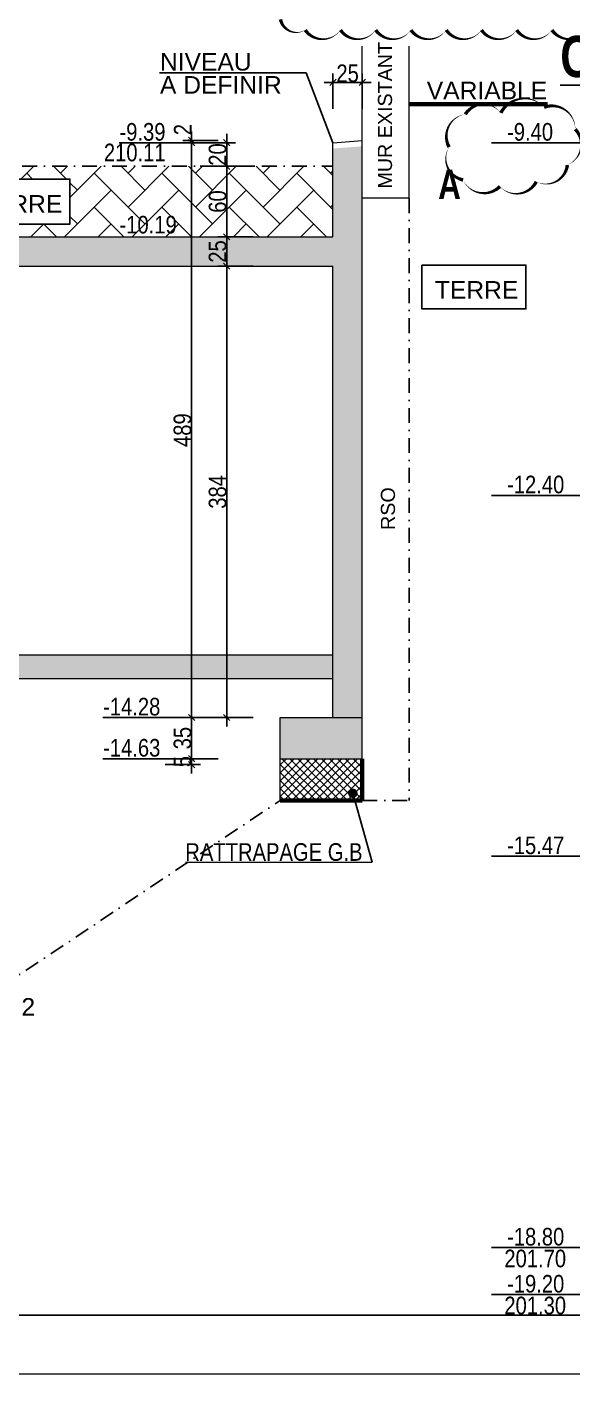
# Model space of a CAD drawing. Header units: millimetres. Extents: x 11663 to 22207, y 4553 to 8762.
# Drawn here: x 15202 to 15666, y 4553 to 5699 of the extents above; entities that cross this region are included whole.
import ezdxf
from ezdxf.enums import TextEntityAlignment as Align

# ---------------------------------------------------------------- set-up
doc = ezdxf.new("R2010")
doc.units = ezdxf.units.MM
doc.linetypes.add('TIRETPTX2', pattern=[50.8, 25.4, -12.7, 0, -12.7])
for name, color, linetype in [('01_cote_gen', 4, 'Continuous'), ('01_linteaux', 2, 'Continuous'), ('01_poch_BN', 9, 'Continuous'), ('01_poch_murs', 253, 'Continuous'), ('01_texte', 230, 'Continuous'), ('AA_COTES', 2, 'Continuous')]:
    doc.layers.add(name, color=color, linetype=linetype)
doc.layers.add('01_murs_coup', color=5, linetype='Continuous', lineweight=60)
doc.layers.add('01_PIEUX', color=5, linetype='Continuous', lineweight=60)
doc.styles.add('ARIAL NA', font='ARIALN.TTF')
doc.styles.add('impact', font='impact.ttf')
doc.styles.add('MATTE_TXT', font='arial.ttf')
doc.styles.add('STYLE2', font='ARIALN.TTF')
doc.dimstyles.new('JB50', dxfattribs={"dimscale": 0.1, "dimtxt": 150, "dimasz": 15, "dimexe": 0.1, "dimexo": 0.1, "dimgap": 0.09, "dimtad": 1, "dimdec": 1, "dimdsep": 46, "dimtxsty": 'STYLE2', "dimblk1": 'BOND_G', "dimblk2": 'BOND_D', "dimsah": 1, "dimcen": 1.5, "dimdle": 0.01, "dimse1": 1, "dimse2": 1, "dimclrd": 4, "dimclre": 2, "dimclrt": 6, "dimazin": 2, "dimtfac": 2.333333, "dimtdec": 1, "dimtix": 1, "dimtmove": 2, "dimatfit": 3, "dimldrblk": 'BOND_G', "dimfxl": 1, "dimtolj": 1, "dimtzin": 0, "dimarcsym": 0})

# ---------------------------------------------------------------- blocks, each defined once
blk = doc.blocks.new('BOND_G')
at = {"layer": 'AA_COTES', "color": 0}
for p, q in [((0, -5), (0, 15)), ((5, 0), (-5, 0)), ((1.77, 1.77), (-1.77, -1.77))]:
    blk.add_line(p, q, dxfattribs=at)
blk = doc.blocks.new('BOND_D')
at = {"layer": 'AA_COTES', "color": 0}
for p, q in [((5, 0), (-5, 0)), ((-1.77, -1.77), (1.77, 1.77)), ((0, 5), (0, -15))]:
    blk.add_line(p, q, dxfattribs=at)
blk = doc.blocks.new('*D276')
at = {"layer": '01_cote_gen', "color": 4, "lineweight": -2, "transparency": 16777216}
blk.add_line((15372, 5522.4), (15372, 5579.4), dxfattribs=at)
at = {"layer": 'Defpoints', "color": 0, "transparency": 16777216}
for p in [(15372, 5580.9), (15393.3, 5580.9), (15383.6, 5520.9)]:
    blk.add_point(p, dxfattribs=at)
at = {"layer": '01_cote_gen', "color": 4, "lineweight": -2, "transparency": 16777216, "xscale": 1.5, "yscale": 1.5, "zscale": 1.5}
for name, p, rotation in [('BOND_D', (15372, 5580.9), 90), ('BOND_G', (15372, 5520.9), 270)]:
    blk.add_blockref(name, p, dxfattribs=dict(at, rotation=rotation))
at = {"layer": '01_cote_gen', "color": 6, "transparency": 16777216, "insert": (15364.3, 5550.9), "char_height": 15, "attachment_point": 5, "rotation": 90, "style": 'STYLE2'}
blk.add_mtext('\\A1;60', dxfattribs=at)
blk = doc.blocks.new('*D277')
at = {"layer": '01_cote_gen', "color": 4, "lineweight": -2, "transparency": 16777216}
blk.add_line((15372, 5599.4), (15372, 5582.4), dxfattribs=at)
at = {"layer": 'Defpoints', "color": 0, "transparency": 16777216}
for p in [(15421.1, 5600.9), (15372, 5580.9), (15421.1, 5580.9)]:
    blk.add_point(p, dxfattribs=at)
at = {"layer": '01_cote_gen', "color": 4, "lineweight": -2, "transparency": 16777216, "xscale": 1.5, "yscale": 1.5, "zscale": 1.5}
for name, p, rotation in [('BOND_G', (15372, 5600.9), 90), ('BOND_D', (15372, 5580.9), 270)]:
    blk.add_blockref(name, p, dxfattribs=dict(at, rotation=rotation))
at = {"layer": '01_cote_gen', "color": 6, "transparency": 16777216, "insert": (15364.3, 5590.9), "char_height": 15, "attachment_point": 5, "rotation": 90, "style": 'STYLE2'}
blk.add_mtext('\\A1;20', dxfattribs=at)
blk = doc.blocks.new('*D278')
at = {"layer": '01_cote_gen', "color": 4, "lineweight": -2, "transparency": 16777216}
for p, q in [((15342.1, 5604.4), (15342.1, 5605.9)), ((15342.1, 5602.9), (15342.1, 5600.9)), ((15342.1, 5599.4), (15342.1, 5597.9))]:
    blk.add_line(p, q, dxfattribs=at)
at = {"layer": 'Defpoints', "color": 0, "transparency": 16777216}
for p in [(15342.1, 5600.9), (15391.2, 5600.9), (15416.2, 5602.9)]:
    blk.add_point(p, dxfattribs=at)
at = {"layer": '01_cote_gen', "color": 4, "lineweight": -2, "transparency": 16777216, "xscale": 1.5, "yscale": 1.5, "zscale": 1.5}
for name, p, rotation in [('BOND_G', (15342.1, 5602.9), 270), ('BOND_D', (15342.1, 5600.9), 90)]:
    blk.add_blockref(name, p, dxfattribs=dict(at, rotation=rotation))
at = {"layer": '01_cote_gen', "color": 6, "transparency": 16777216, "insert": (15334.6, 5612.1), "char_height": 15, "attachment_point": 5, "rotation": 90, "style": 'STYLE2'}
blk.add_mtext('\\A1;2', dxfattribs=at)
blk = doc.blocks.new('*D279')
at = {"layer": '01_cote_gen', "color": 4, "lineweight": -2, "transparency": 16777216}
blk.add_line((15372, 5113.4), (15372, 5494.4), dxfattribs=at)
at = {"layer": 'Defpoints', "color": 0, "transparency": 16777216}
for p in [(15372, 5495.9), (15387.2, 5495.9), (15376.1, 5111.9)]:
    blk.add_point(p, dxfattribs=at)
at = {"layer": '01_cote_gen', "color": 4, "lineweight": -2, "transparency": 16777216, "xscale": 1.5, "yscale": 1.5, "zscale": 1.5}
for name, p, rotation in [('BOND_D', (15372, 5495.9), 90), ('BOND_G', (15372, 5111.9), 270)]:
    blk.add_blockref(name, p, dxfattribs=dict(at, rotation=rotation))
at = {"layer": '01_cote_gen', "color": 6, "transparency": 16777216, "insert": (15364.3, 5303.9), "char_height": 15, "attachment_point": 5, "rotation": 90, "style": 'STYLE2'}
blk.add_mtext('\\A1;384', dxfattribs=at)
blk = doc.blocks.new('*D280')
at = {"layer": '01_cote_gen', "color": 4, "lineweight": -2, "transparency": 16777216}
blk.add_line((15372, 5497.4), (15372, 5519.4), dxfattribs=at)
at = {"layer": 'Defpoints', "color": 0, "transparency": 16777216}
for p in [(15372, 5520.9), (15394.5, 5520.9), (15394.5, 5495.9)]:
    blk.add_point(p, dxfattribs=at)
at = {"layer": '01_cote_gen', "color": 4, "lineweight": -2, "transparency": 16777216, "xscale": 1.5, "yscale": 1.5, "zscale": 1.5}
for name, p, rotation in [('BOND_D', (15372, 5520.9), 90), ('BOND_G', (15372, 5495.9), 270)]:
    blk.add_blockref(name, p, dxfattribs=dict(at, rotation=rotation))
at = {"layer": '01_cote_gen', "color": 6, "transparency": 16777216, "insert": (15364.3, 5508.4), "char_height": 15, "attachment_point": 5, "rotation": 90, "style": 'STYLE2'}
blk.add_mtext('\\A1;25', dxfattribs=at)
blk = doc.blocks.new('*D254')
at = {"layer": '01_cote_gen', "color": 4, "lineweight": -2, "transparency": 16777216}
blk.add_line((15342.1, 5113.4), (15342.1, 5599.4), dxfattribs=at)
at = {"layer": 'Defpoints', "color": 0, "transparency": 16777216}
for p in [(15342.1, 5600.9), (15394.5, 5600.9), (15364.5, 5111.9)]:
    blk.add_point(p, dxfattribs=at)
at = {"layer": '01_cote_gen', "color": 4, "lineweight": -2, "transparency": 16777216, "xscale": 1.5, "yscale": 1.5, "zscale": 1.5}
for name, p, rotation in [('BOND_D', (15342.1, 5600.9), 90), ('BOND_G', (15342.1, 5111.9), 270)]:
    blk.add_blockref(name, p, dxfattribs=dict(at, rotation=rotation))
at = {"layer": '01_cote_gen', "color": 6, "transparency": 16777216, "insert": (15334.4, 5356.4), "char_height": 15, "attachment_point": 5, "rotation": 90, "style": 'STYLE2'}
blk.add_mtext('\\A1;489', dxfattribs=at)
blk = doc.blocks.new('*D255')
at = {"layer": '01_cote_gen', "color": 4, "lineweight": -2, "transparency": 16777216}
blk.add_line((15463.9, 5652.3), (15485.9, 5652.3), dxfattribs=at)
at = {"layer": 'Defpoints', "color": 0, "transparency": 16777216}
for p in [(15487.4, 5652.3), (15462.4, 5635.2), (15487.4, 5620.7)]:
    blk.add_point(p, dxfattribs=at)
at = {"layer": '01_cote_gen', "color": 4, "lineweight": -2, "transparency": 16777216, "xscale": 1.5, "yscale": 1.5, "zscale": 1.5, "rotation": 180}
blk.add_blockref('BOND_G', (15462.4, 5652.3), dxfattribs=at)
at = {"layer": '01_cote_gen', "color": 4, "lineweight": -2, "transparency": 16777216, "xscale": 1.5, "yscale": 1.5, "zscale": 1.5}
blk.add_blockref('BOND_D', (15487.4, 5652.3), dxfattribs=at)
at = {"layer": '01_cote_gen', "color": 6, "transparency": 16777216, "insert": (15474.9, 5659.9), "char_height": 15, "attachment_point": 5, "style": 'STYLE2'}
blk.add_mtext('\\A1;25', dxfattribs=at)
blk = doc.blocks.new('*D295')
at = {"layer": '01_cote_gen', "color": 4, "lineweight": -2, "transparency": 16777216}
blk.add_line((15342.1, 5078.4), (15342.1, 5110.4), dxfattribs=at)
at = {"layer": 'Defpoints', "color": 0, "transparency": 16777216}
for p in [(15342.1, 5111.9), (15417.4, 5111.9), (15417.4, 5076.9)]:
    blk.add_point(p, dxfattribs=at)
at = {"layer": '01_cote_gen', "color": 4, "lineweight": -2, "transparency": 16777216, "xscale": 1.5, "yscale": 1.5, "zscale": 1.5}
for name, p, rotation in [('BOND_D', (15342.1, 5111.9), 90), ('BOND_G', (15342.1, 5076.9), 270)]:
    blk.add_blockref(name, p, dxfattribs=dict(at, rotation=rotation))
at = {"layer": '01_cote_gen', "color": 6, "transparency": 16777216, "insert": (15334.4, 5094.4), "char_height": 15, "attachment_point": 5, "rotation": 90, "style": 'STYLE2'}
blk.add_mtext('\\A1;35', dxfattribs=at)
blk = doc.blocks.new('*D287')
at = {"layer": '01_cote_gen', "color": 4, "lineweight": -2, "transparency": 16777216}
for p, q in [((15342.1, 5078.4), (15342.1, 5079.9)), ((15342.1, 5071.9), (15342.1, 5076.9)), ((15342.1, 5070.4), (15342.1, 5068.9))]:
    blk.add_line(p, q, dxfattribs=at)
at = {"layer": 'Defpoints', "color": 0, "transparency": 16777216}
for p in [(15342.1, 5076.9), (15417.4, 5076.9), (15417.4, 5071.9)]:
    blk.add_point(p, dxfattribs=at)
at = {"layer": '01_cote_gen', "color": 4, "lineweight": -2, "transparency": 16777216, "xscale": 1.5, "yscale": 1.5, "zscale": 1.5}
for name, p, rotation in [('BOND_D', (15342.1, 5076.9), 270), ('BOND_G', (15342.1, 5071.9), 90)]:
    blk.add_blockref(name, p, dxfattribs=dict(at, rotation=rotation))
at = {"layer": '01_cote_gen', "color": 6, "transparency": 16777216, "insert": (15334.5, 5074.4), "char_height": 15, "attachment_point": 5, "rotation": 90, "style": 'STYLE2'}
blk.add_mtext('\\A1;5', dxfattribs=at)

msp = doc.modelspace()

# ---------------------------------------------------------------- hatches: boundary and pattern name
at = {"layer": '01_poch_BN'}
h = msp.add_hatch(color=256, dxfattribs=at)
h.dxf.hatch_style = 1
h.paths.add_polyline_path([(15487.4, 5597.92), (15462.4, 5595.92), (15462.4, 5520.92), (14917.4, 5520.92), (14917.4, 5683), (14892.4, 5683), (14892.4, 5600.92), (14805.92, 5600.92), (14805.92, 5577.92), (14892.4, 5577.92), (14892.4, 5300.92), (14805.92, 5300.92), (14805.92, 5277.92), (14892.4, 5277.92), (14892.4, 4993.92), (14805.92, 4993.92), (14805.92, 4973.92), (14892.4, 4973.92), (14892.4, 4660.92), (14917.4, 4660.92), (14917.4, 5145.17), (15462.4, 5145.17), (15462.4, 5165.19), (14917.4, 5165.19), (14917.4, 5495.92), (15462.4, 5495.92), (15462.4, 5111.9), (15487.4, 5111.9)])
h.paths.add_polyline_path([(14892.4, 4693.92), (14805.92, 4693.92), (14805.92, 4680.92), (14892.4, 4680.92)], flags=17)
h.paths.add_polyline_path([(14917.4, 4660.92), (14892.4, 4660.92), (14847.4, 4660.92), (14847.4, 4625.92), (14917.4, 4625.92)])
h = msp.add_hatch(color=256, dxfattribs=at)
h.dxf.hatch_style = 1
h.paths.add_polyline_path([(15487.4, 5111.9), (15417.4, 5111.9), (15417.4, 5076.9), (15487.4, 5076.9)])
at = {"layer": '01_poch_murs'}
h = msp.add_hatch(dxfattribs=at)
h.set_pattern_fill('AR-HBONE', color=256, scale=0.2)
h.paths.add_polyline_path([(15462.4, 5580.92), (14917.4, 5580.92), (14917.4, 5520.92), (15462.4, 5520.92)])
h.paths.add_polyline_path([(15150, 5569.98), (15238.59, 5569.98), (15238.59, 5531.69), (15150, 5531.69)], flags=16)
h.paths.add_polyline_path([(15379.84, 5537.73), (15379.84, 5564.34), (15348.62, 5564.34), (15348.62, 5537.73)], flags=24)
h.paths.add_polyline_path([(15379.84, 5574.55), (15379.84, 5601.16), (15348.62, 5601.16), (15348.62, 5574.55)], flags=9)
h.paths.add_polyline_path([(15276.91, 5519.65), (15333.29, 5519.65), (15333.29, 5542.62), (15276.91, 5542.62)], flags=9)
h.paths.add_polyline_path([(14972.96, 5559.69), (15044.71, 5559.69), (15044.71, 5582.68), (14972.96, 5582.68)], flags=9)
h.paths.add_polyline_path([(15157.29, 5537.63), (15235.81, 5537.63), (15235.81, 5560.13), (15157.29, 5560.13)], flags=8)
h = msp.add_hatch(dxfattribs=at)
h.set_pattern_fill('ANSI37', color=256, scale=1.5)
h.set_pattern_definition([(45, (2826.087, -1276.234), (-3.367596, 3.367596), []), (135, (2826.087, -1276.234), (-3.367596, -3.367596), [])])
h.paths.add_polyline_path([(15487.4, 5076.9), (15417.4, 5076.9), (15417.4, 5041.22), (15487.4, 5041.22)])

# ---------------------------------------------------------------- linework, layer by layer
at = {"layer": '01_linteaux', "linetype": 'TIRETPTX2', "ltscale": 0.5}
for p, q in [((14917.4, 5580.92, 9.99), (15462.4, 5580.92, 9.99)), ((15527.4, 5553.71, 9.99), (15527.4, 5041.22, 9.99)), ((15487.4, 5041.22, 9.99), (15487.4, 5071.9, 9.99)), ((15487.4, 5071.9, 9.99), (15487.4, 5041.22, 1012039984.79)), ((14883.04, 4684.28, 9.99), (15417.4, 5041.22, 9.99)), ((15487.4, 5041.22, 9.99), (15527.4, 5041.22, 9.99))]:
    msp.add_line(p, q, dxfattribs=at)
at = {"layer": '01_murs_coup'}
for p, q in [((15527.4, 5633.71, 9.99), (15644.98, 5633.71, 9.99)), ((15487.4, 5076.9, 9.99), (15487.4, 5041.22, 9.99)), ((15417.4, 5041.22, 9.99), (15487.4, 5041.22, 9.99))]:
    msp.add_line(p, q, dxfattribs=at)
at = {"layer": '01_murs_coup', "linetype": 'Continuous', "lineweight": 5}
msp.add_line((21156.96, 4553.36), (11662.74, 4553.36), dxfattribs=at)
at = {"layer": '01_murs_coup', "const_width": 3, "elevation": 9.99}
msp.add_lwpolyline([(15527.4, 5633.71), (15644.98, 5633.71)], dxfattribs=at)
at = {"layer": '01_PIEUX', "linetype": 'Continuous', "lineweight": 5}
for p, q in [((15487.4, 5071.9, 9.99), (15487.4, 5683, 9.99)), ((15527.4, 5553.71, 9.99), (15527.4, 5683, 9.99)), ((15462.4, 5600.92, 9.99), (15487.4, 5602.92, 9.99)), ((15462.4, 5520.92, 9.99), (15462.4, 5600.92, 9.99)), ((15527.4, 5553.71, 9.99), (15487.4, 5553.71, 9.99)), ((14917.4, 5520.92, 9.99), (15462.4, 5520.92, 9.99)), ((14917.4, 5495.92, 9.99), (15462.4, 5495.92, 9.99)), ((15462.4, 5111.9, 9.99), (15462.4, 5495.92, 9.99)), ((14917.4, 5165.19, 9.99), (15462.4, 5165.19, 9.99)), ((14917.4, 5145.17, 9.99), (15462.4, 5145.17, 9.99)), ((15417.4, 5041.22, 9.99), (15417.4, 5111.9, 9.99)), ((15417.4, 5111.9, 9.99), (15487.4, 5111.9, 9.99)), ((15417.4, 5076.9, 9.99), (15487.4, 5076.9, 9.99)), ((15417.4, 5076.9, 9.99), (15487.4, 5076.9, 9.99))]:
    msp.add_line(p, q, dxfattribs=at)
at = {"layer": '01_texte'}
for p, q in [((15439.65, 5660.3, 9.99), (15314.76, 5660.3, 9.99)), ((15462.4, 5600.92, 9.99), (15439.65, 5660.3, 9.99)), ((15280.4, 5600.92, 9.99), (15334.61, 5600.92, 9.99)), ((15597.48, 5600.92, 9.99), (15681.7, 5600.92, 9.99)), ((15597.48, 5300.92, 9.99), (15681.7, 5300.92, 9.99)), ((15266.45, 5111.9, 9.99), (15334.61, 5111.9, 9.99)), ((15266.45, 5076.9, 9.99), (15334.61, 5076.9, 9.99)), ((15479.35, 5047.48, 9.99), (15495.79, 4988.97, -517158655.11)), ((15495.79, 4988.97, -517158655.11), (15337.06, 4988.44, -517158655.11)), ((15597.48, 4993.92, 9.99), (15681.7, 4993.92, 9.99)), ((15597.48, 4660.92, 9.99), (15681.7, 4660.92, 9.99)), ((15597.48, 4620.92, 9.99), (15681.7, 4620.92, 9.99)), ((21156.96, 4603.36), (11712.74, 4603.36))]:
    msp.add_line(p, q, dxfattribs=at)
msp.add_lwpolyline([(15678.78, 5696.82, 0, 3, -0.5205671), (15648.78, 5696.82, 0, 3, -0.5205671), (15618.78, 5696.82, 0, 3, -0.5205671), (15588.78, 5696.82, 0, 3, -0.5205671), (15558.78, 5696.82, 0, 3, -0.5205671), (15528.78, 5696.82, 0, 3, -0.5205671), (15498.78, 5696.82, 0, 3, -0.5205671), (15468.78, 5696.82, 0, 3, -0.5205671), (15438.78, 5696.82, 0, 3, -0.5205671), (15417.79, 5705.83, 0, 3, -0.5205671)], format="xyseb", dxfattribs=at)
msp.add_lwpolyline([(15605.25, 5626.27, 0, 3, 0.5205671), (15575.05, 5625.16, 0, 3, 0.5205671), (15575.05, 5625.16, 0, 3, 0.5205671), (15561.26, 5597.21, 0, 3, 0.5205671), (15561.26, 5597.21, 0, 3, 0.5205671), (15573.19, 5569.26, 0, 3, 0.5205671), (15573.19, 5569.26, 0, 3, 0.5205671), (15604.51, 5563.67, 0, 3, 0.5205671), (15604.51, 5563.67, 0, 3, 0.5205671), (15635.46, 5567.77, 0, 3, 0.5205671), (15635.46, 5567.77, 0, 3, 0.5205671), (15661.93, 5581.93, 0, 3, 0.5205671), (15661.93, 5581.93, 0, 3, 0.5205671), (15668.64, 5612.49, 0, 3, 0.5205671), (15668.64, 5612.49, 0, 3, 0.5205671), (15642.17, 5631.12, 0, 3, 0.5205671), (15642.17, 5631.12, 0, 3, 0.5205671)], format="xyseb", close=True, dxfattribs=at)
at = {"layer": '01_texte', "elevation": 9.99}
for points in [[(15150, 5569.98), (15238.59, 5569.98), (15238.59, 5531.69), (15150, 5531.69)], [(15538.13, 5496.8), (15626.72, 5496.8), (15626.72, 5459.5), (15538.13, 5459.5)]]:
    msp.add_lwpolyline(points, close=True, dxfattribs=at)
at = {"layer": '01_texte', "const_width": 4, "elevation": -517158655.11}
msp.add_lwpolyline([(15477.35, 5047.48, 1), (15481.35, 5047.48, 1)], format="xyb", close=True, dxfattribs=at)

# ---------------------------------------------------------------- texts
at = {"layer": '01_texte', "style": 'MATTE_TXT'}
for s, p in [('MUR EXISTANT', (15512.71, 5561.9, 9.99)), ('RSO', (15515.22, 5271.48, 9.99))]:
    msp.add_text(s, height=12, rotation=90, dxfattribs=at).set_placement(p)
at = {"layer": '01_texte', "style": 'impact'}
msp.add_text('%%UCOUPE F', height=35, dxfattribs=at).set_placement((15739.3, 5646.29, 9.99), align=Align.BOTTOM_CENTER)
at = {"layer": '01_texte'}
for s, height, style, p in [('NIVEAU', 15, 'MATTE_TXT', (15315.21, 5662.31, 9.99)), ('A DEFINIR', 15, 'MATTE_TXT', (15315.21, 5642.62, 9.99)), ('VARIABLE', 15, 'MATTE_TXT', (15542.28, 5637.87, 9.99)), ('-9.39', 15, 'ARIAL NA', (15280.74, 5602.69, 9.99)), ('-9.40', 15, 'ARIAL NA', (15610.6, 5602.69, 9.99)), ('210.11', 15, 'ARIAL NA', (15267.44, 5585.13, 9.99)), ('A', 25, 'impact', (15551.93, 5553.01)), ('TERRE', 15, 'MATTE_TXT', (15161.04, 5541.38, 9.99)), ('-10.19', 15, 'ARIAL NA', (15280.74, 5523.73, 9.99)), ('TERRE', 15, 'MATTE_TXT', (15549.17, 5468.2, 9.99)), ('-12.40', 15, 'ARIAL NA', (15610.6, 5302.69, 9.99)), ('-14.28', 15, 'ARIAL NA', (15266.79, 5113.67, 9.99)), ('-14.63', 15, 'ARIAL NA', (15266.79, 5078.67, 9.99)), ('-15.47', 15, 'ARIAL NA', (15610.6, 4995.69, 9.99)), ('RATTRAPAGE G.B', 15, 'ARIAL NA', (15336.75, 4989.99, -517158655.11)), ('2', 15, 'MATTE_TXT', (15197.29, 4858.21, 9.99)), ('-18.80', 15, 'ARIAL NA', (15610.6, 4662.69, 9.99)), ('201.70', 15, 'ARIAL NA', (15608.29, 4644.19, 9.99)), ('-19.20', 15, 'ARIAL NA', (15610.6, 4622.69, 9.99)), ('201.30', 15, 'ARIAL NA', (15608.29, 4604.19, 9.99))]:
    msp.add_text(s, height=height, dxfattribs=dict(at, style=style)).set_placement(p)

# ---------------------------------------------------------------- dimensions: what is measured, and where the dimension line sits
at = {"layer": '01_cote_gen'}
dim = msp.add_linear_dim(base=(15487.4, 5652.25, 9.99), p1=(15462.4, 5635.19, 9.99), p2=(15487.4, 5620.66, 9.99), dimstyle='JB50', dxfattribs=at)
dim.commit()
dim.dimension.update_dxf_attribs({"geometry": '*D255', "text_midpoint": (15474.9, 5659.92, 9.99)})
dim = msp.add_linear_dim(base=(15342.11, 5600.92, 9.99), p1=(15416.22, 5602.92, 9.99), p2=(15391.22, 5600.92, 9.99), angle=90, dimstyle='JB50', dxfattribs=at)
dim.commit()
dim.dimension.update_dxf_attribs({"geometry": '*D278', "text_midpoint": (15334.57, 5612.09, 9.99), "dimtype": 160})
for base, p1, p2, picture, middle in [((15342.11, 5600.92, 9.99), (15364.48, 5111.9, 9.99), (15394.48, 5600.92, 9.99), '*D254', (15334.44, 5356.41, 9.99)), ((15371.98, 5580.92, 9.99), (15421.09, 5600.92, 9.99), (15421.09, 5580.92, 9.99), '*D277', (15364.31, 5590.92, 9.99)), ((15371.98, 5580.92, 9.99), (15383.63, 5520.92, 9.99), (15393.34, 5580.92, 9.99), '*D276', (15364.31, 5550.92, 9.99)), ((15371.98, 5520.92, 9.99), (15394.48, 5495.92, 9.99), (15394.48, 5520.92, 9.99), '*D280', (15364.31, 5508.42, 9.99)), ((15371.98, 5495.92, 9.99), (15376.09, 5111.9, 9.99), (15387.22, 5495.92, 9.99), '*D279', (15364.31, 5303.91, 9.99)), ((15342.11, 5111.9, 9.99), (15417.4, 5076.9, 9.99), (15417.4, 5111.9, 9.99), '*D295', (15334.44, 5094.4, 9.99)), ((15342.11, 5076.9, 9.99), (15417.4, 5071.9, 9.99), (15417.4, 5076.9, 9.99), '*D287', (15334.47, 5074.4, 9.99))]:
    dim = msp.add_linear_dim(base=base, p1=p1, p2=p2, angle=90, dimstyle='JB50', dxfattribs=at)
    dim.commit()
    dim.dimension.update_dxf_attribs({"geometry": picture, "text_midpoint": middle})

doc.saveas('drawing.dxf')
